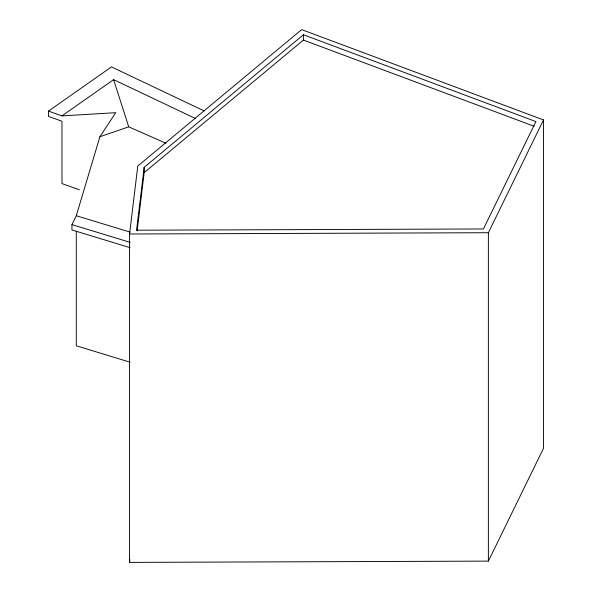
<?xml version="1.0" encoding="UTF-8"?>
<svg xmlns="http://www.w3.org/2000/svg" width="592" height="592" viewBox="0 0 592 592"><rect width="100%" height="100%" fill="white"/><g stroke="black" fill="none" stroke-linecap="round" stroke-linejoin="round"><path stroke-width="0.89" d="M129.567 234.003L137.773 166.041L301.646 29.6L543.5 119.932L543.5 448.329L488.378 561.112L129.567 562.4L129.567 234.003L488.378 232.715L543.5 119.932M144.159 167.336L136.567 230.207L483.427 228.963L535.908 121.582L303.407 34.75L144.159 167.336L144.159 172.664L137.122 230.984M129.567 562.4L129.892 559.684M79.313 189.758L61.975 183.601L61.975 121.227L48.5 116.439L48.5 111.111L61.975 115.891L115.736 112.687L99.9 136.745L76.287 215.717L71.935 224.62L71.935 229.948L130.129 247.693M144.159 172.664L303.407 40.078L303.407 34.75M48.5 111.111L111.459 66.903L204.055 110.859M61.975 115.891L113.612 79.639L195.456 118.496M99.9 136.745L128.701 126.821L165.938 143.242M76.287 215.717L130.144 232.131M71.935 224.62L130.129 242.357M130.144 362.215L76.287 345.795L76.287 231.213M303.407 40.078L534.176 126.274M113.612 79.639L128.701 126.821M488.378 232.715L488.378 561.112"/></g></svg>
